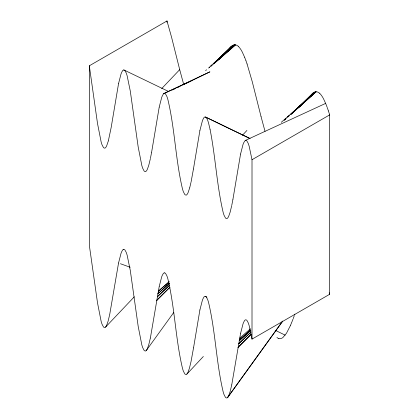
<?xml version="1.0" encoding="UTF-8"?>
<svg xmlns="http://www.w3.org/2000/svg" width="419" height="419" viewBox="0 0 419 419"><rect width="100%" height="100%" fill="white"/><g stroke="black" fill="none" stroke-linecap="round" stroke-linejoin="round"><path stroke-width="0.63" d="M159.21 286.528L150.384 337.95M240.553 333.493L231.744 384.841M193.541 347.859L199.884 310.013M193.526 347.932L191.085 361.288M193.442 169.046L191.116 181.757M193.458 168.972L199.884 130.623M151.62 152.197L159.21 107.138M232.964 199.161L240.553 154.103M151.594 152.333L150.442 158.272M232.938 199.297L231.791 205.237M118.54 83.659L111.161 127.528L108.364 140.836M118.54 263.048L109.726 314.397M118.551 83.601L121.023 73.974A40.035 23.113 60 0 1 121.866 71.989L122.741 70.455L123.636 69.952M118.551 262.991L121.023 253.369A40.035 23.113 60 0 1 121.866 251.379L122.741 249.844L123.636 249.342M159.22 107.081L161.692 97.459A40.035 23.113 60 0 1 162.541 95.469L163.41 93.94L164.306 93.432M159.22 286.47L161.692 276.849A40.035 23.113 60 0 1 162.541 274.864L163.41 273.329L164.306 272.827M199.894 130.566L202.367 120.939A40.035 23.113 60 0 1 203.21 118.954L204.084 117.42L204.98 116.917A2.341 1.351 60 0 1 206.253 117.53L207.52 119.865A27.832 16.069 60 0 1 208.5 122.825L210.05 129.303M199.894 309.955L202.367 300.329A40.035 23.113 60 0 1 203.21 298.344L204.084 296.809L204.98 296.306A2.341 1.351 60 0 1 206.253 296.919L207.52 299.255A27.832 16.069 60 0 1 208.5 302.214C215.539 331.701 216.173 362.346 223.165 391.844A40.868 23.595 60 0 0 224.045 394.619L225.464 397.343A2.603 1.503 60 0 0 225.946 397.751L226.967 398.019L227.857 397.17A27.355 15.796 60 0 0 228.711 395.625L230.11 391.655L231.712 384.982M240.564 154.045L243.036 144.424A40.035 23.113 60 0 1 243.884 142.434L245.235 140.485L325.636 103.399L323.641 99.052A19.96 11.523 60 0 0 322.232 96.564L321.122 94.972A8.176 4.719 60 0 0 319.55 93.248M240.564 333.435L243.036 323.814A40.035 23.113 60 0 1 243.884 321.823L244.754 320.294L245.649 319.786A2.341 1.351 60 0 1 246.922 320.399L248.195 322.74A27.748 16.022 60 0 1 249.174 325.694L252.008 339.112L329.685 294.269L329.685 114.879L328.428 110.967M150.353 338.091L148.766 344.69L147.368 348.666A27.355 15.796 60 0 1 146.514 350.205L145.623 351.054L144.602 350.787A2.603 1.503 60 0 1 144.12 350.384L142.701 347.66A40.868 23.595 60 0 1 141.821 344.879L138.186 326.375L130.299 270.517L127.156 255.25A27.832 16.069 60 0 0 126.177 252.29L124.904 249.96A2.341 1.351 60 0 0 123.642 249.373M109.652 314.753L108.092 321.211L106.693 325.181A27.355 15.796 60 0 1 105.839 326.726L104.949 327.574L103.928 327.302A2.603 1.503 60 0 1 103.446 326.899L102.027 324.175A40.868 23.595 60 0 1 101.147 321.394L97.517 302.895L89.315 245.188L89.315 65.799L166.992 20.95L171.554 37.181L179.704 69.643L161.724 88.561M150.327 158.843L148.766 165.301L147.368 169.271A27.355 15.796 60 0 1 146.514 170.816L145.623 171.664L144.602 171.397A2.603 1.503 60 0 1 144.12 170.989L142.701 168.265A40.868 23.595 60 0 1 141.821 165.489L138.186 146.985L130.299 91.127L127.156 75.86A27.832 16.069 60 0 0 126.177 72.901L124.904 70.57A2.341 1.351 60 0 0 123.642 69.978M190.996 182.323L189.707 187.801M190.996 361.717L189.435 368.175L188.037 372.145A27.355 15.796 60 0 1 187.183 373.69L186.293 374.539L185.277 374.267A2.603 1.503 60 0 1 184.789 373.863L183.37 371.14A40.868 23.595 60 0 1 182.49 368.359C175.498 338.866 174.88 308.216 167.83 278.729A27.832 16.069 60 0 0 166.851 275.775L165.578 273.439A2.341 1.351 60 0 0 164.316 272.853M231.67 205.808L230.11 212.265L228.711 216.235A27.355 15.796 60 0 1 227.857 217.78L226.967 218.629L225.946 218.357A2.603 1.503 60 0 1 225.464 217.953L224.045 215.23A40.868 23.595 60 0 1 223.165 212.449C216.764 185.114 215.497 156.868 210.055 129.345M108.322 140.988L106.693 145.791A27.355 15.796 60 0 1 105.839 147.336L104.949 148.185L103.928 147.912A2.603 1.503 60 0 1 103.446 147.509L102.027 144.785A40.868 23.595 60 0 1 101.147 142.004L97.517 123.505L89.315 65.799M189.666 187.953L188.037 192.756A27.355 15.796 60 0 1 187.183 194.301L186.293 195.149L185.277 194.877A2.603 1.503 60 0 1 184.789 194.474L183.37 191.75A40.868 23.595 60 0 1 182.49 188.969C175.488 159.482 174.87 128.706 167.83 99.34A27.832 16.069 60 0 0 166.851 96.386L165.578 94.05A2.341 1.351 60 0 0 164.316 93.463M294.845 314.156L294.672 314.643M294.599 314.842L294.457 315.235M294.169 316.026L293.2 318.629M292.986 319.194L291.807 322.201M291.682 322.515L290.33 325.731M290.294 325.814L286.496 333.231L282.966 337.457A19.955 11.523 60 0 1 281.563 338.322L280.447 338.625A8.176 4.719 60 0 1 278.876 338.531M282.673 321.048L227.564 397.579L282.626 321.289M146.221 350.614L173.754 312.469M229.313 48.814L229.334 48.782A38.925 22.474 60 0 1 231.707 46.132L231.817 46.085A19.494 11.255 60 0 1 233.231 45.205M310.678 95.742L310.626 95.82A62.756 36.233 60 0 0 310.128 96.538M285.171 335.153L275.246 330.282M105.546 327.129L134.305 296.799M242.481 135.222L246.927 130.461M186.89 374.094L203.346 356.49M218.372 59.503L231.723 46.158M298.962 107.175L313.161 93.049A19.494 11.255 60 0 1 314.575 92.17A12.78 7.374 60 0 1 315.701 91.845L315.743 91.845A9.684 5.594 60 0 1 316.046 91.819L292.247 113.177M156.68 300.549L170.03 287.204M238.023 347.508L251.374 334.168M217.911 59.938L231.817 46.085L213.423 63.698M298.255 107.882L299.182 106.96M299.716 106.442L313.161 93.049L294.295 111.114M156.722 300.282L169.7 287.35M238.071 347.246L251.049 334.315M211.066 65.956L212.009 65.055M292.881 112.47L290.996 114.277L292.452 112.989M169.564 285.098L157.298 296.841L169.637 285.145M250.908 332.058L238.647 343.805L250.981 332.11M217.566 60.331L233.702 45.037L209.207 67.449M299.386 106.845L315.046 92.002L291.032 113.973M284.307 120.127L285.748 118.807M287.67 117.048L289.11 115.733M169.344 283.312L157.816 293.855L169.423 283.349M250.688 330.277L239.165 340.82L250.787 330.251M294.389 111.229L295.84 109.909M297.778 108.144L315.701 91.85L291.037 114.073M213.91 63.678L234.703 44.854A6.929 4.001 60 0 1 238.186 46.2M284.271 120.169L286.203 118.425M287.654 117.121L289.105 115.812M250.415 330.057L239.296 340.076L250.462 330.114M211.029 66.097L211.998 65.228M213.444 63.929L234.703 44.854A9.684 5.594 60 0 0 234.399 44.88A12.78 7.374 60 0 0 233.236 45.215M218.592 59.598L219.566 58.728M221.515 56.994L235.159 44.859L215.942 61.609M281.269 122.311L316.046 91.819M205.593 70.628L206.577 69.769M208.552 68.051L209.537 67.192M211.014 65.903L211.998 65.045M213.475 63.756L214.957 62.468M169.129 281.798L158.293 291.247L169.129 281.867M239.637 338.206L250.473 328.758M213.46 64.102L214.942 62.824M215.926 61.97L235.63 44.917M252.008 339.112L252.008 159.723L329.685 114.879M172.408 89.991L174.754 88.859M177.682 87.44L180.029 86.304M182.956 84.884L209.909 71.838L163.714 93.631L191.022 81.077M245.235 140.485L245.649 140.396M120.421 263.729L130.209 267.259M168.658 91.515L124.228 70.099M205.781 117.173L249.981 138.411M205.572 117.063L249.902 138.589M205.572 296.453L206.955 297.134M325.636 103.399L325.841 103.896M244.612 57.214L242.297 52.087A19.955 11.523 60 0 0 240.888 49.599L239.778 48.007A8.176 4.719 60 0 0 238.202 46.289M244.628 57.256L245.932 60.682M325.992 104.263L327.139 107.274M245.984 60.828L247.069 63.96M327.328 107.793L328.412 110.92M247.084 64.007L252.259 81.715L261.047 116.608M329.224 292.802L329.685 294.269M265.018 131.32L261.068 116.676M183.674 84.355L179.72 69.711M252.008 159.723L249.174 146.304A27.748 16.022 60 0 0 248.195 143.345L246.922 141.014A2.341 1.351 60 0 0 245.66 140.428M166.992 20.95L166.992 22.254M278.855 338.594A6.929 4.001 60 0 1 276.928 337.484M310.694 95.762A38.925 22.474 60 0 1 313.056 93.097M316.057 91.84A6.929 4.001 60 0 1 319.529 93.165"/></g></svg>
